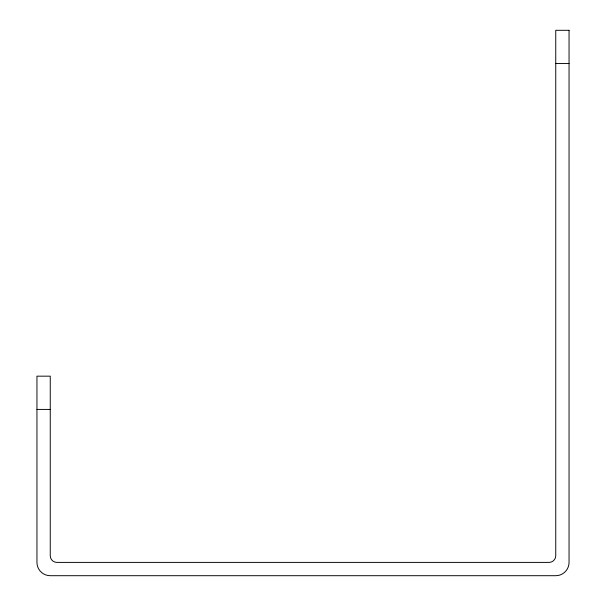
<?xml version="1.0" encoding="UTF-8"?>
<svg xmlns="http://www.w3.org/2000/svg" width="606" height="606" viewBox="0 0 606 606"><rect width="100%" height="100%" fill="white"/><g stroke="black" fill="none" stroke-linecap="round" stroke-linejoin="round"><path stroke-width="0.91" d="M555.747 63.554L569.049 63.554M36.951 409.421L50.253 409.421M569.049 30.3L555.747 30.3L555.747 555.747A6.651 6.651 0 0 1 549.097 562.398L56.903 562.398A6.651 6.651 0 0 1 50.253 555.747L50.253 376.167L36.951 376.167L36.951 562.398A13.302 13.302 0 0 0 50.253 575.7L555.747 575.7A13.302 13.302 0 0 0 569.049 562.398L569.049 30.3"/></g></svg>
